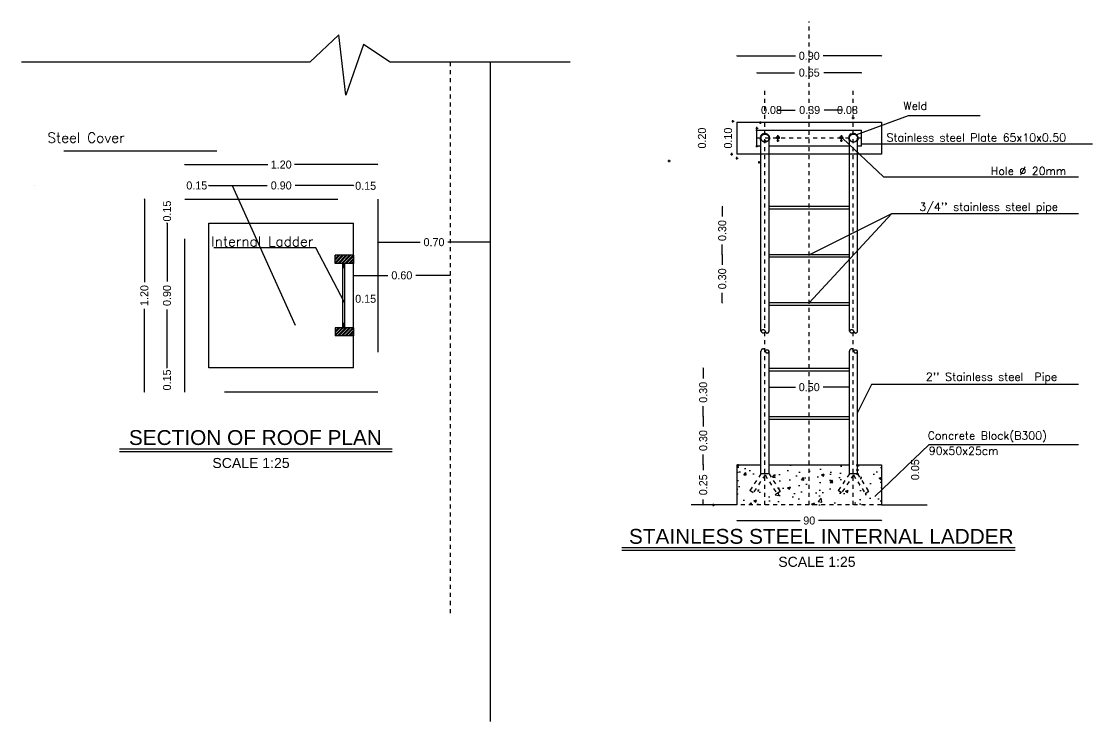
# Model space of a CAD drawing. Extents: x 151242 to 151523, y 158752 to 159354.
# Drawn here: x 151372.42 to 151399.06, y 158916.67 to 158934.08 of the extents above; entities that cross this region are included whole.
import ezdxf
from ezdxf.enums import TextEntityAlignment as Align

# ---------------------------------------------------------------- set-up
doc = ezdxf.new("R2010")
doc.units = 0
doc.header["$LTSCALE"] = 3
doc.header["$MEASUREMENT"] = 0
doc.header["$PDMODE"] = 2
doc.header["$PDSIZE"] = 0.03
for name, pattern in [('DASHDOTX2', [2, 1, -0.5, 0, -0.5]), ('DASHED', [0.75, 0.5, -0.25]), ('HIDDEN', [9.525, 6.35, -3.175]), ('HIDDEN2', [0.1875, 0.125, -0.0625])]:
    doc.linetypes.add(name, pattern=pattern)
doc.layers.get('0').update_dxf_attribs({"linetype": 'CONTINUOUS'})
doc.layers.get('DEFPOINTS').update_dxf_attribs({"linetype": 'CONTINUOUS'})
doc.layers.add('1622', color=7, linetype='HIDDEN')
doc.styles.add('FUTURA', font='SAS_____.PFB')
doc.styles.add('ROMANS', font='romans.shx')
doc.dimstyles.new('1-25', dxfattribs={"dimtxt": 0.2, "dimasz": 0.01, "dimexe": 0, "dimexo": 0, "dimgap": 0.08, "dimtad": 0, "dimlfac": 0.25, "dimzin": 0, "dimdsep": 46, "dimtxsty": 'Standard', "dimblk1": 'OBLIQUE', "dimblk2": 'OBLIQUE', "dimsah": 1, "dimcen": 0, "dimse1": 1, "dimse2": 1, "dimclrd": 256, "dimclre": 256, "dimclrt": 4, "dimadec": 0, "dimazin": 0, "dimtfac": 5.555556, "dimtix": 1, "dimtofl": 0, "dimtmove": 2, "dimatfit": 3, "dimldrblk": 'OBLIQUE', "dimfxl": 1, "dimtolj": 1, "dimtzin": 0, "dimarcsym": 0})
pattern_1 = [(45, (150307.88049, 158178.20149), (-0.0449012806, 0.0449012806), []), (45, (150307.88049, 158178.23324), (-0.0449012806, 0.0449012806), [])]

# ---------------------------------------------------------------- blocks, each defined once
blk = doc.blocks.new('_OBLIQUE')
at = {"color": 0, "linetype": 'ByBlock'}
blk.add_line((-0.5, -0.5), (0.5, 0.5), dxfattribs=at)
blk = doc.blocks.new('*D422')
at = {"layer": '1622', "lineweight": -2, "ltscale": 0.1, "transparency": 16777216}
for p, q in [((151390.21, 158921.668), (151391.78, 158921.668)), ((151393.81, 158921.668), (151392.24, 158921.668))]:
    blk.add_line(p, q, dxfattribs=at)
at = {"layer": 'DEFPOINTS', "color": 0, "ltscale": 0.1, "transparency": 16777216}
for p in [(151390.21, 158922.058), (151393.81, 158922.058), (151390.21, 158921.668)]:
    blk.add_point(p, dxfattribs=at)
at = {"layer": '1622', "lineweight": -2, "ltscale": 0.1, "transparency": 16777216, "xscale": 0.01, "yscale": 0.01, "zscale": 0.01, "rotation": 180}
blk.add_blockref('_OBLIQUE', (151390.21, 158921.668), dxfattribs=at)
at = {"layer": '1622', "lineweight": -2, "ltscale": 0.1, "transparency": 16777216, "xscale": 0.01, "yscale": 0.01, "zscale": 0.01}
blk.add_blockref('_OBLIQUE', (151393.81, 158921.668), dxfattribs=at)
at = {"layer": '1622', "color": 4, "ltscale": 0.1, "transparency": 16777216, "insert": (151392.01, 158921.668), "char_height": 0.2, "attachment_point": 5}
blk.add_mtext('\\A1;90', dxfattribs=at)
blk = doc.blocks.new('*D381')
at = {"layer": 'DEFPOINTS', "color": 0, "ltscale": 0.1, "transparency": 16777216}
for p in [(151380.677, 158927.183), (151380.677, 158926.934), (151381.277, 158926.636)]:
    blk.add_point(p, dxfattribs=at)
at = {"layer": '1622', "color": 4, "ltscale": 0.1, "transparency": 16777216, "insert": (151380.977, 158927.183), "char_height": 0.2, "attachment_point": 5}
blk.add_mtext('\\A1;0.15', dxfattribs=at)
blk = doc.blocks.new('*D397')
at = {"layer": 'DEFPOINTS', "color": 0, "linetype": 'Continuous', "transparency": 16777216}
for p in [(151380.677, 158929.993), (151381.277, 158929.665), (151380.677, 158929.065)]:
    blk.add_point(p, dxfattribs=at)
at = {"layer": '1622', "color": 4, "linetype": 'Continuous', "transparency": 16777216, "insert": (151380.977, 158929.993), "char_height": 0.2, "attachment_point": 5}
blk.add_mtext('\\A1;0.15', dxfattribs=at)
blk = doc.blocks.new('*D398')
at = {"layer": '1622', "linetype": 'Continuous', "lineweight": -2, "transparency": 16777216}
for p, q in [((151377.077, 158930.002), (151378.53, 158930.002)), ((151380.677, 158930.002), (151379.224, 158930.002))]:
    blk.add_line(p, q, dxfattribs=at)
at = {"layer": 'DEFPOINTS', "color": 0, "linetype": 'Continuous', "transparency": 16777216}
for p in [(151377.077, 158930.002), (151377.077, 158929.065), (151380.677, 158929.065)]:
    blk.add_point(p, dxfattribs=at)
at = {"layer": '1622', "linetype": 'Continuous', "lineweight": -2, "transparency": 16777216, "xscale": 0.01, "yscale": 0.01, "zscale": 0.01, "rotation": 180}
blk.add_blockref('_OBLIQUE', (151377.077, 158930.002), dxfattribs=at)
at = {"layer": '1622', "linetype": 'Continuous', "lineweight": -2, "transparency": 16777216, "xscale": 0.01, "yscale": 0.01, "zscale": 0.01}
blk.add_blockref('_OBLIQUE', (151380.677, 158930.002), dxfattribs=at)
at = {"layer": '1622', "color": 4, "linetype": 'Continuous', "transparency": 16777216, "insert": (151378.877, 158930.002), "char_height": 0.2, "attachment_point": 5}
blk.add_mtext('\\A1;0.90', dxfattribs=at)
blk = doc.blocks.new('*D399')
at = {"layer": 'DEFPOINTS', "color": 0, "linetype": 'Continuous', "transparency": 16777216}
for p in [(151376.477, 158930.002), (151376.477, 158929.065), (151377.077, 158929.065)]:
    blk.add_point(p, dxfattribs=at)
at = {"layer": '1622', "color": 4, "linetype": 'Continuous', "transparency": 16777216, "insert": (151376.777, 158930.002), "char_height": 0.2, "attachment_point": 5}
blk.add_mtext('\\A1;0.15', dxfattribs=at)
blk = doc.blocks.new('*D400')
at = {"layer": '1622', "linetype": 'Continuous', "lineweight": -2, "transparency": 16777216}
for p, q in [((151376.477, 158930.521), (151378.547, 158930.521)), ((151381.277, 158930.521), (151379.207, 158930.521))]:
    blk.add_line(p, q, dxfattribs=at)
at = {"layer": 'DEFPOINTS', "color": 0, "linetype": 'Continuous', "transparency": 16777216}
for p in [(151381.277, 158930.521), (151376.477, 158929.159), (151381.277, 158929.159)]:
    blk.add_point(p, dxfattribs=at)
at = {"layer": '1622', "linetype": 'Continuous', "lineweight": -2, "transparency": 16777216, "xscale": 0.01, "yscale": 0.01, "zscale": 0.01, "rotation": 180}
blk.add_blockref('_OBLIQUE', (151376.477, 158930.521), dxfattribs=at)
at = {"layer": '1622', "linetype": 'Continuous', "lineweight": -2, "transparency": 16777216, "xscale": 0.01, "yscale": 0.01, "zscale": 0.01}
blk.add_blockref('_OBLIQUE', (151381.277, 158930.521), dxfattribs=at)
at = {"layer": '1622', "color": 4, "linetype": 'Continuous', "transparency": 16777216, "insert": (151378.877, 158930.521), "char_height": 0.2, "attachment_point": 5}
blk.add_mtext('\\A1;1.20', dxfattribs=at)
blk = doc.blocks.new('*D401')
at = {"layer": 'DEFPOINTS', "color": 0, "linetype": 'Continuous', "transparency": 16777216}
for p in [(151376.477, 158929.665), (151376.037, 158929.065), (151377.077, 158929.065)]:
    blk.add_point(p, dxfattribs=at)
at = {"layer": '1622', "color": 4, "linetype": 'Continuous', "transparency": 16777216, "insert": (151376.037, 158929.365), "char_height": 0.2, "attachment_point": 5, "rotation": 90}
blk.add_mtext('\\A1;0.15', dxfattribs=at)
blk = doc.blocks.new('*D402')
at = {"layer": '1622', "linetype": 'Continuous', "lineweight": -2, "transparency": 16777216}
for p, q in [((151376.037, 158929.065), (151376.037, 158927.612)), ((151376.037, 158925.465), (151376.037, 158926.918))]:
    blk.add_line(p, q, dxfattribs=at)
at = {"layer": 'DEFPOINTS', "color": 0, "linetype": 'Continuous', "transparency": 16777216}
for p in [(151377.077, 158929.065), (151376.037, 158925.465), (151377.077, 158925.465)]:
    blk.add_point(p, dxfattribs=at)
at = {"layer": '1622', "linetype": 'Continuous', "lineweight": -2, "transparency": 16777216, "xscale": 0.01, "yscale": 0.01, "zscale": 0.01}
for p, rotation in [((151376.037, 158929.065), 90), ((151376.037, 158925.465), 270)]:
    blk.add_blockref('_OBLIQUE', p, dxfattribs=dict(at, rotation=rotation))
at = {"layer": '1622', "color": 4, "linetype": 'Continuous', "transparency": 16777216, "insert": (151376.037, 158927.265), "char_height": 0.2, "attachment_point": 5, "rotation": 90}
blk.add_mtext('\\A1;0.90', dxfattribs=at)
blk = doc.blocks.new('*D403')
at = {"layer": 'DEFPOINTS', "color": 0, "linetype": 'Continuous', "transparency": 16777216}
for p in [(151377.377, 158925.465), (151376.037, 158924.865), (151377.377, 158924.865)]:
    blk.add_point(p, dxfattribs=at)
at = {"layer": '1622', "color": 4, "linetype": 'Continuous', "transparency": 16777216, "insert": (151376.037, 158925.165), "char_height": 0.2, "attachment_point": 5, "rotation": 90}
blk.add_mtext('\\A1;0.15', dxfattribs=at)
blk = doc.blocks.new('*D404')
at = {"layer": '1622', "linetype": 'Continuous', "lineweight": -2, "transparency": 16777216}
for p, q in [((151375.474, 158929.665), (151375.474, 158927.595)), ((151375.474, 158924.865), (151375.474, 158926.935))]:
    blk.add_line(p, q, dxfattribs=at)
at = {"layer": 'DEFPOINTS', "color": 0, "linetype": 'Continuous', "transparency": 16777216}
for p in [(151377.033, 158929.665), (151375.474, 158924.865), (151377.033, 158924.865)]:
    blk.add_point(p, dxfattribs=at)
at = {"layer": '1622', "linetype": 'Continuous', "lineweight": -2, "transparency": 16777216, "xscale": 0.01, "yscale": 0.01, "zscale": 0.01}
for p, rotation in [((151375.474, 158929.665), 90), ((151375.474, 158924.865), 270)]:
    blk.add_blockref('_OBLIQUE', p, dxfattribs=dict(at, rotation=rotation))
at = {"layer": '1622', "color": 4, "linetype": 'Continuous', "transparency": 16777216, "insert": (151375.474, 158927.265), "char_height": 0.2, "attachment_point": 5, "rotation": 90}
blk.add_mtext('\\A1;1.20', dxfattribs=at)
blk = doc.blocks.new('*D405')
at = {"layer": '1622', "linetype": 'Continuous', "lineweight": -2, "transparency": 16777216}
for p, q in [((151381.277, 158928.591), (151382.33, 158928.591)), ((151384.077, 158928.591), (151383.024, 158928.591))]:
    blk.add_line(p, q, dxfattribs=at)
at = {"layer": 'DEFPOINTS', "color": 0, "linetype": 'Continuous', "transparency": 16777216}
for p in [(151381.277, 158928.591), (151381.277, 158927.456), (151384.077, 158927.456)]:
    blk.add_point(p, dxfattribs=at)
at = {"layer": '1622', "linetype": 'Continuous', "lineweight": -2, "transparency": 16777216, "xscale": 0.01, "yscale": 0.01, "zscale": 0.01, "rotation": 180}
blk.add_blockref('_OBLIQUE', (151381.277, 158928.591), dxfattribs=at)
at = {"layer": '1622', "linetype": 'Continuous', "lineweight": -2, "transparency": 16777216, "xscale": 0.01, "yscale": 0.01, "zscale": 0.01}
blk.add_blockref('_OBLIQUE', (151384.077, 158928.591), dxfattribs=at)
at = {"layer": '1622', "color": 4, "linetype": 'Continuous', "transparency": 16777216, "insert": (151382.677, 158928.591), "char_height": 0.2, "attachment_point": 5}
blk.add_mtext('\\A1;0.70', dxfattribs=at)
blk = doc.blocks.new('*D406')
at = {"layer": '1622', "linetype": 'Continuous', "lineweight": -2, "transparency": 16777216}
for p, q in [((151380.677, 158927.766), (151381.53, 158927.766)), ((151383.077, 158927.766), (151382.224, 158927.766))]:
    blk.add_line(p, q, dxfattribs=at)
at = {"layer": 'DEFPOINTS', "color": 0, "linetype": 'Continuous', "transparency": 16777216}
for p in [(151380.677, 158927.766), (151380.677, 158927.742), (151383.077, 158927.742)]:
    blk.add_point(p, dxfattribs=at)
at = {"layer": '1622', "linetype": 'Continuous', "lineweight": -2, "transparency": 16777216, "xscale": 0.01, "yscale": 0.01, "zscale": 0.01, "rotation": 180}
blk.add_blockref('_OBLIQUE', (151380.677, 158927.766), dxfattribs=at)
at = {"layer": '1622', "linetype": 'Continuous', "lineweight": -2, "transparency": 16777216, "xscale": 0.01, "yscale": 0.01, "zscale": 0.01}
blk.add_blockref('_OBLIQUE', (151383.077, 158927.766), dxfattribs=at)
at = {"layer": '1622', "color": 4, "linetype": 'Continuous', "transparency": 16777216, "insert": (151381.877, 158927.766), "char_height": 0.2, "attachment_point": 5}
blk.add_mtext('\\A1;0.60', dxfattribs=at)
blk = doc.blocks.new('*D407')
at = {"layer": '1622', "linetype": 'Continuous', "lineweight": -2, "transparency": 16777216}
for p, q in [((151390.21, 158933.226), (151391.664, 158933.226)), ((151393.81, 158933.226), (151392.357, 158933.226))]:
    blk.add_line(p, q, dxfattribs=at)
at = {"layer": 'DEFPOINTS', "color": 0, "linetype": 'Continuous', "transparency": 16777216}
for p in [(151390.21, 158933.226), (151390.21, 158931.581), (151393.81, 158931.581)]:
    blk.add_point(p, dxfattribs=at)
at = {"layer": '1622', "linetype": 'Continuous', "lineweight": -2, "transparency": 16777216, "xscale": 0.01, "yscale": 0.01, "zscale": 0.01, "rotation": 180}
blk.add_blockref('_OBLIQUE', (151390.21, 158933.226), dxfattribs=at)
at = {"layer": '1622', "linetype": 'Continuous', "lineweight": -2, "transparency": 16777216, "xscale": 0.01, "yscale": 0.01, "zscale": 0.01}
blk.add_blockref('_OBLIQUE', (151393.81, 158933.226), dxfattribs=at)
at = {"layer": '1622', "color": 4, "linetype": 'Continuous', "transparency": 16777216, "insert": (151392.01, 158933.226), "char_height": 0.2, "attachment_point": 5}
blk.add_mtext('\\A1;0.90', dxfattribs=at)
blk = doc.blocks.new('*D408')
at = {"layer": '1622', "linetype": 'Continuous', "lineweight": -2, "transparency": 16777216}
for p, q in [((151390.71, 158932.808), (151391.647, 158932.808)), ((151393.31, 158932.808), (151392.374, 158932.808))]:
    blk.add_line(p, q, dxfattribs=at)
at = {"layer": 'DEFPOINTS', "color": 0, "linetype": 'Continuous', "transparency": 16777216}
for p in [(151390.71, 158932.808), (151390.71, 158931.381), (151393.31, 158931.381)]:
    blk.add_point(p, dxfattribs=at)
at = {"layer": '1622', "linetype": 'Continuous', "lineweight": -2, "transparency": 16777216, "xscale": 0.01, "yscale": 0.01, "zscale": 0.01, "rotation": 180}
blk.add_blockref('_OBLIQUE', (151390.71, 158932.808), dxfattribs=at)
at = {"layer": '1622', "linetype": 'Continuous', "lineweight": -2, "transparency": 16777216, "xscale": 0.01, "yscale": 0.01, "zscale": 0.01}
blk.add_blockref('_OBLIQUE', (151393.31, 158932.808), dxfattribs=at)
at = {"layer": '1622', "color": 4, "linetype": 'Continuous', "transparency": 16777216, "insert": (151392.01, 158932.808), "char_height": 0.2, "attachment_point": 5}
blk.add_mtext('\\A1;0.65', dxfattribs=at)
blk = doc.blocks.new('*D409')
at = {"layer": '1622', "linetype": 'Continuous', "lineweight": -2, "transparency": 16777216}
for p, q in [((151389.373, 158923.058), (151389.373, 158922.921)), ((151389.373, 158922.058), (151389.373, 158922.194))]:
    blk.add_line(p, q, dxfattribs=at)
at = {"layer": 'DEFPOINTS', "color": 0, "linetype": 'Continuous', "transparency": 16777216}
for p in [(151389.373, 158923.058), (151390.426, 158923.058), (151390.426, 158922.058)]:
    blk.add_point(p, dxfattribs=at)
at = {"layer": '1622', "linetype": 'Continuous', "lineweight": -2, "transparency": 16777216, "xscale": 0.01, "yscale": 0.01, "zscale": 0.01}
for p, rotation in [((151389.373, 158923.058), 90), ((151389.373, 158922.058), 270)]:
    blk.add_blockref('_OBLIQUE', p, dxfattribs=dict(at, rotation=rotation))
at = {"layer": '1622', "color": 4, "linetype": 'Continuous', "transparency": 16777216, "insert": (151389.373, 158922.558), "char_height": 0.2, "attachment_point": 5, "rotation": 90}
blk.add_mtext('\\A1;0.25', dxfattribs=at)
blk = doc.blocks.new('*D410')
at = {"layer": '1622', "linetype": 'Continuous', "lineweight": -2, "transparency": 16777216}
for p, q in [((151389.373, 158924.258), (151389.373, 158924.004)), ((151389.373, 158923.058), (151389.373, 158923.311))]:
    blk.add_line(p, q, dxfattribs=at)
at = {"layer": 'DEFPOINTS', "color": 0, "linetype": 'Continuous', "transparency": 16777216}
for p in [(151389.373, 158924.258), (151391.611, 158924.258), (151391.611, 158923.058)]:
    blk.add_point(p, dxfattribs=at)
at = {"layer": '1622', "linetype": 'Continuous', "lineweight": -2, "transparency": 16777216, "xscale": 0.01, "yscale": 0.01, "zscale": 0.01}
for p, rotation in [((151389.373, 158924.258), 90), ((151389.373, 158923.058), 270)]:
    blk.add_blockref('_OBLIQUE', p, dxfattribs=dict(at, rotation=rotation))
at = {"layer": '1622', "color": 4, "linetype": 'Continuous', "transparency": 16777216, "insert": (151389.373, 158923.658), "char_height": 0.2, "attachment_point": 5, "rotation": 90}
blk.add_mtext('\\A1;0.30', dxfattribs=at)
blk = doc.blocks.new('*D411')
at = {"layer": '1622', "linetype": 'Continuous', "lineweight": -2, "transparency": 16777216}
for p, q in [((151389.373, 158925.458), (151389.373, 158925.204)), ((151389.373, 158924.258), (151389.373, 158924.511))]:
    blk.add_line(p, q, dxfattribs=at)
at = {"layer": 'DEFPOINTS', "color": 0, "linetype": 'Continuous', "transparency": 16777216}
for p in [(151389.373, 158925.458), (151391.135, 158925.458), (151391.135, 158924.258)]:
    blk.add_point(p, dxfattribs=at)
at = {"layer": '1622', "linetype": 'Continuous', "lineweight": -2, "transparency": 16777216, "xscale": 0.01, "yscale": 0.01, "zscale": 0.01}
for p, rotation in [((151389.373, 158925.458), 90), ((151389.373, 158924.258), 270)]:
    blk.add_blockref('_OBLIQUE', p, dxfattribs=dict(at, rotation=rotation))
at = {"layer": '1622', "color": 4, "linetype": 'Continuous', "transparency": 16777216, "insert": (151389.373, 158924.858), "char_height": 0.2, "attachment_point": 5, "rotation": 90}
blk.add_mtext('\\A1;0.30', dxfattribs=at)
blk = doc.blocks.new('*D412')
at = {"layer": '1622', "linetype": 'Continuous', "lineweight": -2, "transparency": 16777216}
for p, q in [((151391.01, 158924.985), (151391.664, 158924.985)), ((151393.01, 158924.985), (151392.357, 158924.985))]:
    blk.add_line(p, q, dxfattribs=at)
at = {"layer": 'DEFPOINTS', "color": 0, "linetype": 'Continuous', "transparency": 16777216}
for p in [(151391.01, 158924.985), (151391.01, 158924.407), (151393.01, 158924.407)]:
    blk.add_point(p, dxfattribs=at)
at = {"layer": '1622', "linetype": 'Continuous', "lineweight": -2, "transparency": 16777216, "xscale": 0.01, "yscale": 0.01, "zscale": 0.01, "rotation": 180}
blk.add_blockref('_OBLIQUE', (151391.01, 158924.985), dxfattribs=at)
at = {"layer": '1622', "linetype": 'Continuous', "lineweight": -2, "transparency": 16777216, "xscale": 0.01, "yscale": 0.01, "zscale": 0.01}
blk.add_blockref('_OBLIQUE', (151393.01, 158924.985), dxfattribs=at)
at = {"layer": '1622', "color": 4, "linetype": 'Continuous', "transparency": 16777216, "insert": (151392.01, 158924.985), "char_height": 0.2, "attachment_point": 5}
blk.add_mtext('\\A1;0.50', dxfattribs=at)
blk = doc.blocks.new('*D413')
at = {"layer": 'DEFPOINTS', "color": 0, "linetype": 'Continuous', "transparency": 16777216}
for p in [(151393.21, 158922.832), (151393.218, 158923.035), (151394.645, 158923.035)]:
    blk.add_point(p, dxfattribs=at)
at = {"layer": '1622', "color": 4, "linetype": 'Continuous', "transparency": 16777216, "insert": (151394.645, 158922.933), "char_height": 0.2, "attachment_point": 5, "rotation": 90}
blk.add_mtext('\\A1;0.05', dxfattribs=at)
blk = doc.blocks.new('*D414')
at = {"layer": '1622', "linetype": 'Continuous', "lineweight": -2, "transparency": 16777216}
for p, q in [((151389.846, 158928.281), (151389.846, 158928.028)), ((151389.846, 158927.081), (151389.846, 158927.334))]:
    blk.add_line(p, q, dxfattribs=at)
at = {"layer": 'DEFPOINTS', "color": 0, "linetype": 'Continuous', "transparency": 16777216}
for p in [(151389.846, 158928.281), (151391.181, 158928.281), (151391.181, 158927.081)]:
    blk.add_point(p, dxfattribs=at)
at = {"layer": '1622', "linetype": 'Continuous', "lineweight": -2, "transparency": 16777216, "xscale": 0.01, "yscale": 0.01, "zscale": 0.01}
for p, rotation in [((151389.846, 158928.281), 90), ((151389.846, 158927.081), 270)]:
    blk.add_blockref('_OBLIQUE', p, dxfattribs=dict(at, rotation=rotation))
at = {"layer": '1622', "color": 4, "linetype": 'Continuous', "transparency": 16777216, "insert": (151389.846, 158927.681), "char_height": 0.2, "attachment_point": 5, "rotation": 90}
blk.add_mtext('\\A1;0.30', dxfattribs=at)
blk = doc.blocks.new('*D415')
at = {"layer": '1622', "linetype": 'Continuous', "lineweight": -2, "transparency": 16777216}
for p, q in [((151389.846, 158929.481), (151389.846, 158929.228)), ((151389.846, 158928.281), (151389.846, 158928.534))]:
    blk.add_line(p, q, dxfattribs=at)
at = {"layer": 'DEFPOINTS', "color": 0, "linetype": 'Continuous', "transparency": 16777216}
for p in [(151389.846, 158929.481), (151391.352, 158929.481), (151391.352, 158928.281)]:
    blk.add_point(p, dxfattribs=at)
at = {"layer": '1622', "linetype": 'Continuous', "lineweight": -2, "transparency": 16777216, "xscale": 0.01, "yscale": 0.01, "zscale": 0.01}
for p, rotation in [((151389.846, 158929.481), 90), ((151389.846, 158928.281), 270)]:
    blk.add_blockref('_OBLIQUE', p, dxfattribs=dict(at, rotation=rotation))
at = {"layer": '1622', "color": 4, "linetype": 'Continuous', "transparency": 16777216, "insert": (151389.846, 158928.881), "char_height": 0.2, "attachment_point": 5, "rotation": 90}
blk.add_mtext('\\A1;0.30', dxfattribs=at)
blk = doc.blocks.new('*D416')
at = {"layer": 'DEFPOINTS', "color": 0, "linetype": 'Continuous', "transparency": 16777216}
for p in [(151389.343, 158931.581), (151390.494, 158931.581), (151390.494, 158930.781)]:
    blk.add_point(p, dxfattribs=at)
at = {"layer": '1622', "color": 4, "linetype": 'Continuous', "transparency": 16777216, "insert": (151389.343, 158931.181), "char_height": 0.2, "attachment_point": 5, "rotation": 90}
blk.add_mtext('\\A1;0.20', dxfattribs=at)
blk = doc.blocks.new('*D417')
at = {"layer": 'DEFPOINTS', "color": 0, "linetype": 'Continuous', "transparency": 16777216}
for p in [(151389.991, 158931.381), (151391.764, 158931.381), (151391.764, 158930.981)]:
    blk.add_point(p, dxfattribs=at)
at = {"layer": '1622', "color": 4, "linetype": 'Continuous', "transparency": 16777216, "insert": (151389.991, 158931.181), "char_height": 0.2, "attachment_point": 5, "rotation": 90}
blk.add_mtext('\\A1;0.10', dxfattribs=at)
blk = doc.blocks.new('*D418')
at = {"layer": 'DEFPOINTS', "color": 0, "linetype": 'Continuous', "transparency": 16777216}
for p in [(151392.809, 158931.878), (151392.809, 158931.193), (151393.11, 158931.181)]:
    blk.add_point(p, dxfattribs=at)
at = {"layer": '1622', "color": 4, "linetype": 'Continuous', "transparency": 16777216, "insert": (151392.96, 158931.878), "char_height": 0.2, "attachment_point": 5}
blk.add_mtext('\\A1;0.08', dxfattribs=at)
blk = doc.blocks.new('*D419')
at = {"layer": '1622', "linetype": 'Continuous', "lineweight": -2, "transparency": 16777216}
for p, q in [((151391.232, 158931.878), (151391.658, 158931.878)), ((151392.809, 158931.878), (151392.384, 158931.878))]:
    blk.add_line(p, q, dxfattribs=at)
at = {"layer": 'DEFPOINTS', "color": 0, "linetype": 'Continuous', "transparency": 16777216}
for p in [(151391.232, 158931.878), (151391.232, 158931.252), (151392.809, 158931.193)]:
    blk.add_point(p, dxfattribs=at)
at = {"layer": '1622', "linetype": 'Continuous', "lineweight": -2, "transparency": 16777216, "xscale": 0.01, "yscale": 0.01, "zscale": 0.01, "rotation": 180}
blk.add_blockref('_OBLIQUE', (151391.232, 158931.878), dxfattribs=at)
at = {"layer": '1622', "linetype": 'Continuous', "lineweight": -2, "transparency": 16777216, "xscale": 0.01, "yscale": 0.01, "zscale": 0.01}
blk.add_blockref('_OBLIQUE', (151392.809, 158931.878), dxfattribs=at)
at = {"layer": '1622', "color": 4, "linetype": 'Continuous', "transparency": 16777216, "insert": (151392.021, 158931.878), "char_height": 0.2, "attachment_point": 5}
blk.add_mtext('\\A1;0.39', dxfattribs=at)
blk = doc.blocks.new('*D420')
at = {"layer": 'DEFPOINTS', "color": 0, "linetype": 'Continuous', "transparency": 16777216}
for p in [(151390.907, 158931.878), (151390.907, 158931.181), (151391.232, 158931.181)]:
    blk.add_point(p, dxfattribs=at)
at = {"layer": '1622', "color": 4, "linetype": 'Continuous', "transparency": 16777216, "insert": (151391.07, 158931.878), "char_height": 0.2, "attachment_point": 5}
blk.add_mtext('\\A1;0.08', dxfattribs=at)

msp = doc.modelspace()

# ---------------------------------------------------------------- hatches: boundary and pattern name
at = {"layer": '1622', "linetype": 'DASHDOTX2', "ltscale": 0.006}
h = msp.add_hatch(dxfattribs=at)
h.set_pattern_fill('ANSI31', color=8, scale=0.005, style=0)
h.set_pattern_definition([(45, (150813.452482, 158580.979307), (-0.01122532015, 0.01122532015), [])])
h.paths.add_polyline_path([(151390.785, 158931.181), (151390.811, 158931.181, -1.000001), (151391.01, 158931.181), (151391.035, 158931.181, 0.99229)])
h.paths.add_polyline_path([(151391.035, 158931.18, 0.001935), (151391.035, 158931.181), (151391.01, 158931.181), (151391.01, 158931.105, 0.161197)])
h.paths.add_polyline_path([(151390.81, 158931.181), (151390.785, 158931.181, 0.165184), (151390.81, 158931.105)])
at = {"layer": '1622'}
h = msp.add_hatch(dxfattribs=at)
h.set_pattern_fill('ANSI31', color=256, scale=0.05, style=0)
h.set_pattern_definition([(45, (150815.65248, 158580.9793), (-0.1122532, 0.1122532), [])])
h.paths.add_polyline_path([(151392.985, 158931.181), (151393.011, 158931.181, -1.000001), (151393.21, 158931.181), (151393.235, 158931.181, 0.99229)])
h.paths.add_polyline_path([(151393.235, 158931.18, 0.001935), (151393.235, 158931.181), (151393.21, 158931.181), (151393.21, 158931.105, 0.161197)])
h.paths.add_polyline_path([(151393.01, 158931.181), (151392.985, 158931.181, 0.165184), (151393.01, 158931.105)])
h = msp.add_hatch(dxfattribs=at)
h.set_pattern_fill('ANSI31', color=256, scale=0.01, style=0)
h.set_pattern_definition([(45, (150815.652482, 158580.979307), (-0.0224506403, 0.0224506403), [])])
h.paths.add_polyline_path([(151392.985, 158931.181), (151393.011, 158931.181, -1.000001), (151393.21, 158931.181), (151393.235, 158931.181, 0.99229)])
h.paths.add_polyline_path([(151393.235, 158931.18, 0.001935), (151393.235, 158931.181), (151393.21, 158931.181), (151393.21, 158931.105, 0.161197)])
at = {"layer": '1622', "linetype": 'DASHDOTX2', "ltscale": 0.006}
h = msp.add_hatch(dxfattribs=at)
h.set_pattern_fill('ANSI31', color=8, scale=0.005, style=0)
h.set_pattern_definition([(45, (150815.652482, 158580.979307), (-0.01122532015, 0.01122532015), [])])
h.paths.add_polyline_path([(151392.985, 158931.181), (151393.011, 158931.181, -1.000001), (151393.21, 158931.181), (151393.235, 158931.181, 0.99229)])
h.paths.add_polyline_path([(151393.235, 158931.18, 0.001935), (151393.235, 158931.181), (151393.21, 158931.181), (151393.21, 158931.105, 0.161197)])
h.paths.add_polyline_path([(151393.01, 158931.181), (151392.985, 158931.181, 0.165184), (151393.01, 158931.105)])
at = {"layer": '1622', "ltscale": 0.2}
h = msp.add_hatch(dxfattribs=at)
h.set_pattern_fill('STEEL', color=0, scale=0.02, style=0)
h.set_pattern_definition(pattern_1)
h.paths.add_polyline_path([(151380.677, 158928.265), (151380.215, 158928.265), (151380.215, 158928.065), (151380.677, 158928.065)])
at = {"layer": '1622'}
for points in [[(151380.452, 158928.065), (151380.399, 158928.065), (151380.399, 158927.957), (151380.452, 158927.957)], [(151380.452, 158926.465), (151380.452, 158926.573), (151380.399, 158926.573), (151380.399, 158926.465)]]:
    msp.add_hatch(color=7, dxfattribs=at).paths.add_polyline_path(points)
at = {"layer": '1622', "ltscale": 0.2}
h = msp.add_hatch(dxfattribs=at)
h.set_pattern_fill('STEEL', color=0, scale=0.02, style=0)
h.set_pattern_definition(pattern_1)
h.paths.add_polyline_path([(151380.677, 158926.465), (151380.677, 158926.265), (151380.215, 158926.265), (151380.215, 158926.465)])
at = {"layer": '1622', "linetype": 'Continuous', "ltscale": 2}
h = msp.add_hatch(dxfattribs=at)
h.set_pattern_fill('AR-CONC', color=8, scale=0.1, style=0)
h.set_pattern_definition([(50, (151233.81576, 159220.68456), (0.7172602, -0.0627521), [0.075, -0.825]), (355, (151233.81576, 159220.68456), (-0.1387513, 0.7521921), [0.06, -0.66]), (100.4514, (151233.8755, 159220.6793), (0.5785094, 0.6894395), [0.0637402, -0.7011421]), (46.1842, (151233.8158, 159220.8846), (1.067241, -0.165519), [0.1125, -1.2375]), (96.6356, (151233.9047, 159220.8708), (0.9346627, 0.974118), [0.0956103, -1.051713]), (351.1842, (151233.8158, 159220.8846), (0.934662, 0.9741186), [0.09, -0.99]), (21, (151233.91576, 159220.83456), (0.5969071, -0.4026189), [0.075, -0.825]), (326, (151233.91576, 159220.83456), (0.2433153, 0.72515), [0.06, -0.66]), (71.4514, (151233.9655, 159220.801), (0.8402226, 0.3225305), [0.0637402, -0.7011421]), (37.5, (151233.81576, 159220.68456), (0.01215986, 0.33289385), [0, -0.652, 0, -0.67, 0, -0.6625]), (7.5, (151233.81576, 159220.68456), (0.26306954, 0.3944117), [0, -0.382, 0, -0.637, 0, -0.2525]), (327.5, (151233.59276, 159220.68456), (0.53382244, -0.02255487), [0, -0.25, 0, -0.78, 0, -1.035]), (317.5, (151233.49276, 159220.68456), (0.5831862, 0.100105), [0, -0.325, 0, -0.518, 0, -0.735])])
h.paths.add_polyline_path([(151393.81, 158923.058), (151393.21, 158923.058), (151393.21, 158922.832), (151393.489, 158922.389), (151393.404, 158922.336), (151393.111, 158922.802), (151392.813, 158922.357), (151392.731, 158922.413), (151393.01, 158922.832), (151393.01, 158923.058), (151391.01, 158923.058), (151391.01, 158922.832), (151391.289, 158922.389), (151391.204, 158922.336), (151390.911, 158922.802), (151390.613, 158922.357), (151390.53, 158922.413), (151390.81, 158922.832), (151390.81, 158923.058), (151390.21, 158923.058), (151390.21, 158922.058), (151393.81, 158922.058)])

# ---------------------------------------------------------------- linework, layer by layer
at = {"layer": '1622', "color": 8, "linetype": 'DASHDOTX2', "ltscale": 0.006}
for p, q in [((151392.01, 158922.058), (151392.01, 158934.083)), ((151390.907, 158922.058), (151390.907, 158932.433)), ((151393.102, 158922.058), (151393.102, 158932.433)), ((151393.01, 158931.181), (151390.71, 158931.181)), ((151391.232, 158931.252), (151391.232, 158931.121)), ((151392.809, 158931.252), (151392.809, 158931.121)), ((151392.809, 158931.193), (151392.809, 158931.252)), ((151393.31, 158931.181), (151393.21, 158931.181))]:
    msp.add_line(p, q, dxfattribs=at)
at = {"layer": '1622', "color": 8}
for p, q in [((151380.31, 158933.747), (151379.588, 158933.068)), ((151380.481, 158932.252), (151380.31, 158933.747)), ((151380.923, 158933.509), (151380.481, 158932.252)), ((151381.588, 158933.068), (151380.923, 158933.509)), ((151379.588, 158933.068), (151372.416, 158933.068)), ((151386.067, 158933.068), (151381.588, 158933.068)), ((151393.192, 158931.274), (151394.475, 158931.744)), ((151394.475, 158931.744), (151396.26, 158931.744)), ((151392.84, 158931.181), (151393.857, 158930.219)), ((151393.31, 158931.042), (151399.057, 158931.042)), ((151393.857, 158930.219), (151398.706, 158930.219)), ((151392.01, 158928.281), (151394.068, 158929.304)), ((151394.068, 158929.304), (151392.01, 158927.081)), ((151394.068, 158929.304), (151398.706, 158929.304)), ((151393.559, 158925.054), (151393.21, 158924.357)), ((151398.706, 158925.054), (151393.559, 158925.054))]:
    msp.add_line(p, q, dxfattribs=at)
at = {"layer": '1622', "color": 4, "linetype": 'HIDDEN2', "ltscale": 0.2}
msp.add_line((151383.077, 158933.068), (151383.077, 158919.269), dxfattribs=at)
at = {"layer": '1622', "color": 0, "linetype": 'ByBlock', "ltscale": 0.2}
for p, q in [((151384.077, 158933.068), (151384.077, 158926.449)), ((151384.077, 158926.449), (151384.077, 158916.669))]:
    msp.add_line(p, q, dxfattribs=at)
at = {"layer": '1622'}
for p, q in [((151390.21, 158931.581), (151390.21, 158930.781)), ((151390.21, 158931.581), (151393.81, 158931.581)), ((151393.81, 158931.581), (151393.81, 158930.781)), ((151390.71, 158930.981), (151390.71, 158931.381)), ((151390.71, 158931.381), (151393.31, 158931.381)), ((151393.31, 158930.981), (151393.31, 158931.381)), ((151390.81, 158926.382), (151390.81, 158931.181)), ((151391.01, 158926.382), (151391.01, 158931.181)), ((151391.232, 158931.193), (151391.232, 158931.252)), ((151393.01, 158926.382), (151393.01, 158931.181)), ((151393.01, 158926.382), (151393.01, 158931.181)), ((151393.21, 158926.382), (151393.21, 158931.181)), ((151393.81, 158930.781), (151390.21, 158930.781)), ((151390.81, 158930.981), (151390.71, 158930.981)), ((151393.01, 158930.981), (151391.01, 158930.981)), ((151393.31, 158930.981), (151393.21, 158930.981)), ((151390.21, 158930.681), (151390.21, 158930.681)), ((151390.766, 158930.581), (151390.766, 158930.581)), ((151393.01, 158929.481), (151391.01, 158929.481)), ((151393.01, 158929.416), (151391.01, 158929.416)), ((151393.01, 158928.281), (151391.01, 158928.281)), ((151393.01, 158928.216), (151391.01, 158928.216)), ((151393.01, 158927.081), (151391.01, 158927.081)), ((151393.01, 158927.016), (151391.01, 158927.016)), ((151390.81, 158922.832), (151390.81, 158925.883)), ((151391.01, 158922.832), (151391.01, 158925.883)), ((151393.01, 158922.932), (151393.01, 158925.883)), ((151393.01, 158922.832), (151393.01, 158925.883)), ((151393.21, 158922.832), (151393.21, 158925.883)), ((151391.01, 158925.458), (151393.01, 158925.458)), ((151391.01, 158925.392), (151393.01, 158925.392)), ((151391.01, 158924.258), (151393.01, 158924.258)), ((151391.01, 158924.192), (151393.01, 158924.192)), ((151374.855, 158923.453), (151381.633, 158923.453)), ((151374.855, 158923.388), (151381.633, 158923.388)), ((151390.21, 158923.058), (151390.81, 158923.058)), ((151390.21, 158923.058), (151390.21, 158922.058)), ((151391.01, 158923.058), (151393.01, 158923.058)), ((151393.21, 158923.058), (151393.81, 158923.058)), ((151393.81, 158923.058), (151393.81, 158922.058)), ((151391.01, 158922.832), (151390.81, 158922.832)), ((151393.21, 158922.832), (151393.01, 158922.832)), ((151390.21, 158922.058), (151389.074, 158922.058)), ((151393.81, 158922.058), (151394.943, 158922.058)), ((151387.35, 158920.995), (151397.135, 158920.995)), ((151387.35, 158920.93), (151397.135, 158920.93))]:
    msp.add_line(p, q, dxfattribs=at)
at = {"layer": '1622', "color": 8, "ltscale": 0.2}
for p, q in [((151377.278, 158930.859), (151372.911, 158930.859)), ((151379.234, 158926.52), (151377.278, 158930.859))]:
    msp.add_line(p, q, dxfattribs=at)
at = {"layer": '1622', "ltscale": 0.1}
msp.add_line((151390.081, 158930.781), (151390.081, 158930.781), dxfattribs=at)
at = {"layer": '1622', "color": 5}
msp.add_line((151372.732, 158930.01), (151372.732, 158930.01), dxfattribs=at)
at = {"layer": '1622', "color": 0, "ltscale": 0.2}
for p, q in [((151376.477, 158924.865), (151376.477, 158929.665)), ((151376.477, 158929.665), (151381.277, 158929.665)), ((151381.277, 158929.665), (151381.277, 158924.865)), ((151377.077, 158929.065), (151380.677, 158929.065)), ((151377.077, 158925.465), (151377.077, 158929.065)), ((151380.677, 158925.465), (151380.677, 158929.065)), ((151380.677, 158928.265), (151380.215, 158928.265)), ((151380.215, 158928.065), (151380.215, 158928.265)), ((151380.677, 158928.265), (151380.677, 158928.065)), ((151380.677, 158928.065), (151380.215, 158928.065)), ((151380.399, 158928.065), (151380.399, 158926.465)), ((151380.452, 158927.955), (151380.399, 158927.955)), ((151380.452, 158928.065), (151380.452, 158926.465)), ((151380.452, 158926.573), (151380.399, 158926.573)), ((151380.677, 158926.465), (151380.215, 158926.465)), ((151380.215, 158926.465), (151380.215, 158926.265)), ((151380.677, 158926.265), (151380.215, 158926.265)), ((151380.677, 158926.465), (151380.677, 158926.265)), ((151380.677, 158926.465), (151380.677, 158926.265)), ((151380.677, 158925.465), (151377.077, 158925.465)), ((151381.277, 158924.865), (151376.477, 158924.865))]:
    msp.add_line(p, q, dxfattribs=at)
at = {"layer": '1622', "color": 8, "linetype": 'DASHED', "ltscale": 0.003}
for p, q in [((151390.81, 158922.832), (151390.53, 158922.413)), ((151390.911, 158922.802), (151390.613, 158922.357)), ((151390.911, 158922.802), (151391.204, 158922.336)), ((151391.01, 158922.832), (151391.289, 158922.389)), ((151393.01, 158922.832), (151392.73, 158922.413)), ((151393.111, 158922.802), (151392.813, 158922.357)), ((151393.111, 158922.802), (151393.404, 158922.336)), ((151393.21, 158922.832), (151393.489, 158922.389)), ((151390.613, 158922.357), (151390.53, 158922.413)), ((151391.289, 158922.389), (151391.204, 158922.336)), ((151392.813, 158922.357), (151392.73, 158922.413)), ((151393.489, 158922.389), (151393.404, 158922.336))]:
    msp.add_line(p, q, dxfattribs=at)
at = {"layer": '1622', "color": 8, "linetype": 'DASHED', "ltscale": 0.005}
msp.add_line((151393.81, 158922.058), (151390.21, 158922.058), dxfattribs=at)
at = {"layer": '1622', "color": 8, "ltscale": 0.2}
msp.add_lwpolyline([(151380.452, 158927.09), (151379.739, 158928.45), (151377.199, 158928.45)], dxfattribs=at)
at = {"layer": '1622', "color": 7}
msp.add_lwpolyline([(151380.452, 158926.573), (151380.399, 158926.573), (151380.399, 158926.465), (151380.452, 158926.465)], close=True, dxfattribs=at)
at = {"layer": '1622', "color": 8}
msp.add_lwpolyline([(151393.64, 158922.266), (151394.995, 158923.562), (151398.706, 158923.562)], dxfattribs=at)
at = {"layer": '1622'}
for centre, radius in [((151390.91, 158931.181), 0.0997), ((151391.231, 158931.192), 0.0334), ((151392.808, 158931.192), 0.0334), ((151393.11, 158931.181), 0.0997)]:
    msp.add_circle(centre, radius, dxfattribs=at)
for centre, radius, start, end in [((151390.863, 158926.351), 0.0609, 3.0744, 149.2519), ((151390.876, 158926.406), 0.0699, 199.6982, 312.6281), ((151390.963, 158926.38), 0.0472, 179.1919, 2.6162), ((151393.063, 158926.351), 0.0609, 3.0744, 149.2519), ((151393.076, 158926.406), 0.0699, 199.6982, 312.6281), ((151393.163, 158926.38), 0.0472, 179.1919, 2.6162), ((151390.863, 158925.884), 0.0528, 0.6263, 181.396), ((151390.959, 158925.846), 0.0628, 35.9795, 134.5133), ((151390.963, 158925.885), 0.0473, 172.7758, 356.7285), ((151393.063, 158925.884), 0.0528, 0.6263, 181.396), ((151393.159, 158925.846), 0.0628, 35.9795, 134.5133), ((151393.163, 158925.885), 0.0473, 172.7758, 356.7285)]:
    msp.add_arc(centre, radius, start, end, dxfattribs=at)
at = {"layer": '1622', "ltscale": 0.1}
for p in [(151390.112, 158931.598), (151390.081, 158930.781)]:
    msp.add_point(p, dxfattribs=at)
at = {"layer": '1622', "color": 0, "linetype": 'ByBlock'}
for p in [(151390.796, 158931.566), (151393.102, 158931.681), (151390.71, 158931.431), (151390.71, 158931.431), (151390.71, 158931.381), (151390.907, 158931.121), (151391.232, 158931.121), (151392.809, 158931.121), (151390.71, 158930.981), (151388.525, 158930.613), (151390.21, 158930.681), (151390.766, 158930.581), (151390.241, 158923.043), (151393.21, 158923.058), (151393.218, 158923.035), (151393.21, 158922.932), (151393.21, 158922.832), (151389.63, 158922.058)]:
    msp.add_point(p, dxfattribs=at)

# ---------------------------------------------------------------- texts
at = {"layer": '1622', "color": 6, "style": 'ROMANS'}
for s, p in [('Weld', (151394.351, 158931.882)), ('Stainless steel Plate 65x10x0.50', (151393.932, 158931.093)), ('Hole %%C 20mm', (151396.525, 158930.263)), ("3/4'' stainless steel pipe", (151394.751, 158929.373)), ("2'' Stainless steel  Pipe", (151394.91, 158925.144)), ('Concrete Block(B300)', (151394.955, 158923.681)), ('90x50x25cm', (151394.984, 158923.303))]:
    msp.add_text(s, height=0.2, dxfattribs=at).set_placement(p)
at = {"layer": '1622', "color": 6, "linetype": 'Continuous', "style": 'ROMANS'}
msp.add_text('Internal Ladder', height=0.25, dxfattribs=at).set_placement((151377.137, 158928.486))
at = {"layer": '1622', "color": 4, "style": 'FUTURA'}
for s, p in [('SECTION OF ROOF PLAN', (151378.234, 158923.548)), ('STAINLESS STEEL INTERNAL LADDER', (151392.309, 158921.09))]:
    msp.add_text(s, height=0.37014, dxfattribs=at).set_placement(p, align=Align.CENTER)
at = {"layer": '1622', "style": 'FUTURA'}
for p in [(151377.165, 158922.975), (151391.24, 158920.517)]:
    msp.add_text('SCALE 1:25', height=0.25, dxfattribs=at).set_placement(p)
at = {"layer": '1622', "linetype": 'Continuous', "insert": (151373.063, 158931.316), "char_height": 0.25, "width": 12.93575, "attachment_point": 1, "style": 'ROMANS'}
msp.add_mtext('{\\C6;Steel Cover}', dxfattribs=at)

# ---------------------------------------------------------------- dimensions: what is measured, and where the dimension line sits
at = {"layer": '1622', "color": 2, "linetype": 'Continuous'}
for base, p1, p2, picture, middle in [((151390.21, 158933.226), (151393.81, 158931.581), (151390.21, 158931.581), '*D407', (151392.01, 158933.226)), ((151390.71, 158932.808), (151393.31, 158931.381), (151390.71, 158931.381), '*D408', (151392.01, 158932.808)), ((151390.907, 158931.878), (151391.232, 158931.181), (151390.907, 158931.181), '*D420', (151391.07, 158931.878)), ((151391.232, 158931.878), (151392.809, 158931.193), (151391.232, 158931.252), '*D419', (151392.021, 158931.878)), ((151392.809, 158931.878), (151393.11, 158931.181), (151392.809, 158931.193), '*D418', (151392.96, 158931.878)), ((151381.277, 158930.521), (151376.477, 158929.159), (151381.277, 158929.159), '*D400', (151378.877, 158930.521)), ((151376.477, 158930.002), (151377.077, 158929.065), (151376.477, 158929.065), '*D399', (151376.777, 158930.002)), ((151377.077, 158930.002), (151380.677, 158929.065), (151377.077, 158929.065), '*D398', (151378.877, 158930.002)), ((151380.677, 158929.993), (151381.277, 158929.665), (151380.677, 158929.065), '*D397', (151380.977, 158929.993)), ((151381.277, 158928.591), (151384.077, 158927.456), (151381.277, 158927.456), '*D405', (151382.677, 158928.591)), ((151380.677, 158927.766), (151383.077, 158927.742), (151380.677, 158927.742), '*D406', (151381.877, 158927.766)), ((151391.01, 158924.985), (151393.01, 158924.407), (151391.01, 158924.407), '*D412', (151392.01, 158924.985))]:
    dim = msp.add_linear_dim(base=base, p1=p1, p2=p2, dimstyle='1-25', dxfattribs=at)
    dim.commit()
    dim.dimension.update_dxf_attribs({"geometry": picture, "text_midpoint": middle})
for base, p1, p2, picture, middle in [((151389.343, 158931.581), (151390.494, 158930.781), (151390.494, 158931.581), '*D416', (151389.343, 158931.181)), ((151389.991, 158931.381), (151391.764, 158930.981), (151391.764, 158931.381), '*D417', (151389.991, 158931.181)), ((151375.474, 158924.865), (151377.033, 158929.665), (151377.033, 158924.865), '*D404', (151375.474, 158927.265)), ((151376.037, 158929.065), (151376.477, 158929.665), (151377.077, 158929.065), '*D401', (151376.037, 158929.365)), ((151389.846, 158929.481), (151391.352, 158928.281), (151391.352, 158929.481), '*D415', (151389.846, 158928.881)), ((151376.037, 158925.465), (151377.077, 158929.065), (151377.077, 158925.465), '*D402', (151376.037, 158927.265)), ((151389.846, 158928.281), (151391.181, 158927.081), (151391.181, 158928.281), '*D414', (151389.846, 158927.681)), ((151376.037, 158924.865), (151377.377, 158925.465), (151377.377, 158924.865), '*D403', (151376.037, 158925.165)), ((151389.373, 158925.458), (151391.135, 158924.258), (151391.135, 158925.458), '*D411', (151389.373, 158924.858)), ((151389.373, 158924.258), (151391.611, 158923.058), (151391.611, 158924.258), '*D410', (151389.373, 158923.658)), ((151389.373, 158923.058), (151390.426, 158922.058), (151390.426, 158923.058), '*D409', (151389.373, 158922.558)), ((151394.645, 158923.035), (151393.21, 158922.832), (151393.218, 158923.035), '*D413', (151394.645, 158922.933))]:
    dim = msp.add_linear_dim(base=base, p1=p1, p2=p2, angle=90, dimstyle='1-25', dxfattribs=at)
    dim.commit()
    dim.dimension.update_dxf_attribs({"geometry": picture, "text_midpoint": middle})
at = {"layer": '1622', "ltscale": 0.1}
dim = msp.add_linear_dim(base=(151380.677, 158927.183), p1=(151381.277, 158926.636), p2=(151380.677, 158926.934), dimstyle='1-25', dxfattribs=at)
dim.commit()
dim.dimension.update_dxf_attribs({"geometry": '*D381', "text_midpoint": (151380.977, 158927.183)})
dim = msp.add_linear_dim(base=(151390.21, 158921.668), p1=(151393.81, 158922.058), p2=(151390.21, 158922.058), text='90', dimstyle='1-25', dxfattribs=at)
dim.commit()
dim.dimension.update_dxf_attribs({"geometry": '*D422', "text_midpoint": (151392.01, 158921.668)})

doc.saveas('drawing.dxf')
